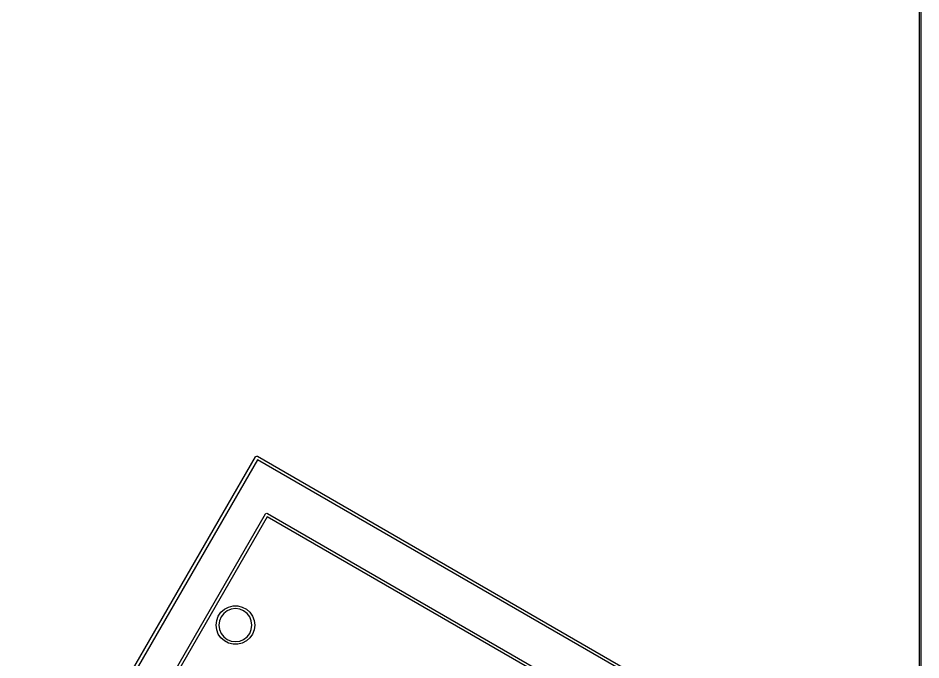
# Model space of a CAD drawing. Extents: x 66 to 221, y -158 to -58.
# Drawn here: x 190.6 to 221.02, y -115.97 to -94.33 of the extents above; entities that cross this region are included whole.
import ezdxf

# ---------------------------------------------------------------- set-up
doc = ezdxf.new("R2010")
doc.units = 0
doc.layers.add('BLACK', color=7, linetype='CONTINUOUS')

msp = doc.modelspace()

# ---------------------------------------------------------------- linework, layer by layer
at = {"layer": 'BLACK', "linetype": 'CONTINUOUS'}
for p, q in [((220.975, -140.980718), (220.975, -68)), ((221.025, -68), (221.025, -140.980718)), ((190.603349, -122.984581), (198.60335, -109.128175)), ((198.60335, -109.128175), (198.616211, -109.113509)), ((198.616211, -109.113509), (198.616213, -109.113507)), ((198.616213, -109.113507), (198.653177, -109.103603)), ((198.653177, -109.103603), (198.671651, -109.109874)), ((198.671651, -109.109874), (212.528059, -117.109874)), ((198.666432, -109.224378), (190.717318, -122.992646)), ((212.43387, -117.173013), (198.666432, -109.224378)), ((198.935882, -111.052213), (198.948743, -111.037547)), ((198.948743, -111.037547), (198.948745, -111.037545)), ((198.948745, -111.037545), (198.985709, -111.027641)), ((198.985709, -111.027641), (199.004183, -111.033912)), ((199.004183, -111.033912), (210.695526, -117.783912)), ((192.435881, -122.310543), (198.935882, -111.052213)), ((198.998964, -111.148416), (192.54985, -122.318608)), ((210.601337, -117.847051), (198.998964, -111.148416)), ((197.35136, -114.497737), (197.440374, -114.368778)), ((197.440374, -114.368778), (197.557664, -114.264868)), ((197.649534, -114.319383), (197.534642, -114.407543)), ((197.557664, -114.264868), (197.696413, -114.192047)), ((197.783328, -114.263964), (197.649534, -114.319383)), ((197.696413, -114.192047), (197.848558, -114.154546)), ((197.926907, -114.245061), (197.783328, -114.263964)), ((197.848558, -114.154546), (198.005256, -114.154546)), ((198.070486, -114.263964), (197.926907, -114.245061)), ((198.005256, -114.154546), (198.157401, -114.192047)), ((198.204281, -114.319383), (198.070486, -114.263964)), ((198.157401, -114.192047), (198.29615, -114.264868)), ((198.319172, -114.407543), (198.204281, -114.319383)), ((198.29615, -114.264868), (198.41344, -114.368778)), ((198.41344, -114.368778), (198.502454, -114.497737)), ((197.276906, -114.799808), (197.295794, -114.644253)), ((197.295794, -114.644253), (197.35136, -114.497737)), ((197.391063, -114.656229), (197.37216, -114.799808)), ((197.446482, -114.522435), (197.391063, -114.656229)), ((197.534642, -114.407543), (197.446482, -114.522435)), ((198.407332, -114.522435), (198.319172, -114.407543)), ((198.462751, -114.656229), (198.407332, -114.522435)), ((198.481654, -114.799808), (198.462751, -114.656229)), ((198.502454, -114.497737), (198.55802, -114.644253)), ((198.55802, -114.644253), (198.576908, -114.799808)), ((197.295794, -114.955363), (197.276906, -114.799808)), ((197.35136, -115.101879), (197.295794, -114.955363)), ((197.37216, -114.799808), (197.391063, -114.943387)), ((197.391063, -114.943387), (197.446482, -115.077182)), ((198.407332, -115.077182), (198.462751, -114.943387)), ((198.462751, -114.943387), (198.481654, -114.799808)), ((198.55802, -114.955363), (198.502454, -115.101879)), ((198.576908, -114.799808), (198.55802, -114.955363)), ((197.440374, -115.230838), (197.35136, -115.101879)), ((197.557664, -115.334748), (197.440374, -115.230838)), ((197.446482, -115.077182), (197.534642, -115.192073)), ((197.534642, -115.192073), (197.649533, -115.280233)), ((197.649533, -115.280233), (197.783328, -115.335652)), ((198.070486, -115.335652), (198.204281, -115.280233)), ((198.204281, -115.280233), (198.319172, -115.192073)), ((198.41344, -115.230838), (198.29615, -115.334748)), ((198.319172, -115.192073), (198.407332, -115.077182)), ((198.502454, -115.101879), (198.41344, -115.230838)), ((197.696413, -115.407569), (197.557664, -115.334748)), ((197.848558, -115.44507), (197.696413, -115.407569)), ((197.783328, -115.335652), (197.926907, -115.354555)), ((198.005256, -115.44507), (197.848558, -115.44507)), ((197.926907, -115.354555), (198.070486, -115.335652)), ((198.157401, -115.407569), (198.005256, -115.44507)), ((198.29615, -115.334748), (198.157401, -115.407569))]:
    msp.add_line(p, q, dxfattribs=at)

doc.saveas('drawing.dxf')
